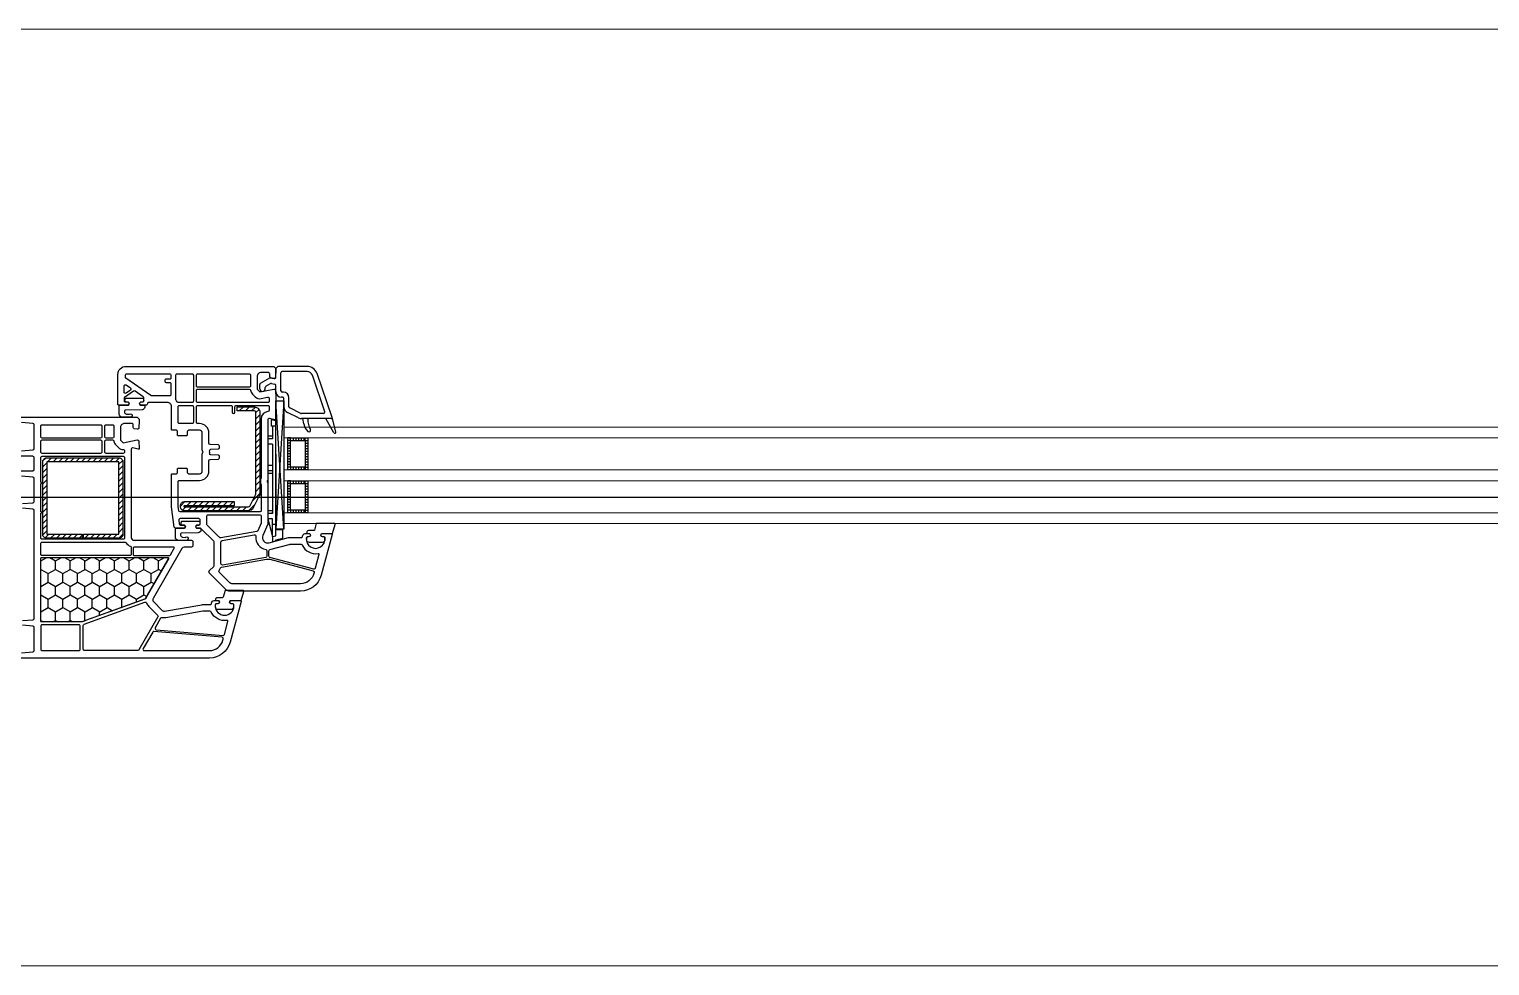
# Model space of a CAD drawing. Header units: millimetres. Extents: x 53645 to 137188, y 78097 to 135533.
# Drawn here: x 115877 to 116423, y 104279 to 104629 of the extents above; entities that cross this region are included whole.
import ezdxf

# ---------------------------------------------------------------- set-up
doc = ezdxf.new("R2010")
doc.units = ezdxf.units.MM
doc.linetypes.add('CONTI', pattern=[0])
doc.linetypes.add('GOST2.303 5', pattern=[24, 20, -1.5, 1, -1.5])
for name, color, linetype in [('axis_dim', 40, 'CONTI'), ('GASKET', 5, 'Continuous'), ('PVC', 7, 'Continuous'), ('STEEL', 5, 'Continuous')]:
    doc.layers.add(name, color=color, linetype=linetype)
doc.layers.add('doors_windows', color=4, linetype='Continuous', lineweight=5)

# ---------------------------------------------------------------- blocks, each defined once
blk = doc.blocks.new('*U60')
at = {"linetype": 'Continuous'}
h = blk.add_hatch(dxfattribs=at)
h.set_pattern_fill('HONEY', color=6, angle=-90, style=0)
h.set_pattern_definition([(270, (2072.309, 52.6428), (-2.74963, -4.7625), [3.175, -6.35]), (150, (2072.309, 52.6428), (-2.74963, 4.7625), [3.175, -6.35]), (210, (2072.309, 52.6428), (-5.49926, -6e-07), [-6.35, 3.175])])
h.paths.add_polyline_path([(1943.93, -37.59, -0.57735), (1943.5, -36.84), (1951.18, -23.53, 0.079163), (1951.58, -22.5, -0.259107), (1951.89, -22.14), (1975.57, -13.52, -0.087489), (1975.74, -13.49), (1990.45, -13.49, -0.414214), (1990.95, -13.99), (1990.95, -37.09, -0.414214), (1990.45, -37.59)])
at = {"color": 1, "linetype": 'Continuous'}
for p, q in [((1904.38, -43.52), (1903.18, -43.85)), ((1904.38, -45.39), (1904.38, -43.52)), ((1903.18, -44.14), (1900.61, -44.82)), ((1900.61, -44.82), (1900.61, -47.87)), ((1900.61, -47.87), (1903.18, -47.87)), ((1904.37, -45.37), (1903.17, -45.65)), ((1903.17, -45.65), (1903.17, -88.61)), ((1903.18, -43.85), (1903.18, -44.14)), ((1904.37, -45.37), (1904.37, -51.97)), ((1906.17, -51.97), (1904.37, -45.37)), ((1904.37, -45.65), (1904.37, -51.97)), ((1903.17, -49.97), (1904.37, -49.97)), ((1903.17, -76.2), (1903.17, -52)), ((1904.37, -51.97), (1906.17, -51.97)), ((1904.37, -53.97), (1904.37, -54.57)), ((1904.37, -53.97), (1906.17, -53.97)), ((1904.37, -79.97), (1904.37, -53.97)), ((1906.17, -82.97), (1906.17, -51.97)), ((1904.37, -54.97), (1906.17, -54.97)), ((1904.37, -68.97), (1906.17, -68.97)), ((1904.37, -69.97), (1906.17, -69.97)), ((1904.37, -71.97), (1906.17, -71.97)), ((1904.37, -79.97), (1906.17, -79.97)), ((1903.17, -86.67), (1904.87, -86.67)), ((1904.37, -81.97), (1906.17, -81.97)), ((1904.37, -86.67), (1904.37, -81.97)), ((1904.37, -82.97), (1906.17, -82.97)), ((1904.87, -89.07), (1904.87, -86.67)), ((1903.17, -88.61), (1904.87, -89.07))]:
    blk.add_line(p, q, dxfattribs=at)
at = {"color": 1, "linetype": 'Continuous', "lineweight": 25}
for p, q in [((1900.19, -48.17), (1903.18, -96.18)), ((1900.19, -96.18), (1903.18, -48.17))]:
    blk.add_line(p, q, dxfattribs=at)
at = {"color": 5}
for p, q in [((1892.21, -55.28), (1892.21, -54.28)), ((1892.71, -55.28), (1892.71, -54.28)), ((1893.71, -55.28), (1893.71, -54.28)), ((1894.71, -55.28), (1894.71, -54.28)), ((1895.71, -55.28), (1895.71, -54.28)), ((1896.71, -55.28), (1896.71, -54.28)), ((1897.71, -55.28), (1897.71, -54.28)), ((1892.21, -55.28), (1891.21, -55.28)), ((1892.21, -56.28), (1891.21, -56.28)), ((1892.21, -57.28), (1891.21, -57.28)), ((1892.21, -58.28), (1891.21, -58.28)), ((1892.21, -59.28), (1891.21, -59.28)), ((1897.71, -55.28), (1898.71, -55.28)), ((1897.71, -56.28), (1898.71, -56.28)), ((1897.71, -57.28), (1898.71, -57.28)), ((1897.71, -58.28), (1898.71, -58.28)), ((1897.71, -59.28), (1898.71, -59.28)), ((1892.21, -60.28), (1891.21, -60.28)), ((1892.21, -61.28), (1891.21, -61.28)), ((1892.21, -62.28), (1891.21, -62.28)), ((1892.21, -63.28), (1891.21, -63.28)), ((1892.21, -64.28), (1891.21, -64.28)), ((1892.21, -65.28), (1891.21, -65.28)), ((1892.21, -65.28), (1891.21, -65.28)), ((1892.21, -65.28), (1892.21, -66.28)), ((1892.71, -66.28), (1892.71, -65.28)), ((1893.71, -66.28), (1893.71, -65.28)), ((1894.71, -66.28), (1894.71, -65.28)), ((1895.71, -66.28), (1895.71, -65.28)), ((1896.71, -66.28), (1896.71, -65.28)), ((1897.71, -60.28), (1898.71, -60.28)), ((1897.71, -61.28), (1898.71, -61.28)), ((1897.71, -62.28), (1898.71, -62.28)), ((1897.71, -63.28), (1898.71, -63.28)), ((1897.71, -64.28), (1898.71, -64.28)), ((1897.71, -65.28), (1898.71, -65.28)), ((1897.71, -65.28), (1898.71, -65.28)), ((1897.71, -65.28), (1897.71, -66.28)), ((1892.21, -66.28), (1891.21, -66.28)), ((1892.21, -71.28), (1892.21, -70.28)), ((1892.71, -71.28), (1892.71, -70.28)), ((1893.71, -71.28), (1893.71, -70.28)), ((1894.71, -71.28), (1894.71, -70.28)), ((1895.71, -71.28), (1895.71, -70.28)), ((1896.71, -71.28), (1896.71, -70.28)), ((1897.71, -66.28), (1898.71, -66.28)), ((1897.71, -71.28), (1897.71, -70.28)), ((1892.21, -71.28), (1891.21, -71.28)), ((1892.21, -72.28), (1891.21, -72.28)), ((1892.21, -73.28), (1891.21, -73.28)), ((1892.21, -74.28), (1891.21, -74.28)), ((1892.21, -75.28), (1891.21, -75.28)), ((1892.21, -76.28), (1891.21, -76.28)), ((1897.71, -71.28), (1898.71, -71.28)), ((1897.71, -72.28), (1898.71, -72.28)), ((1897.71, -73.28), (1898.71, -73.28)), ((1897.71, -74.28), (1898.71, -74.28)), ((1897.71, -75.28), (1898.71, -75.28)), ((1897.71, -76.28), (1898.71, -76.28)), ((1892.21, -77.28), (1891.21, -77.28)), ((1892.21, -78.28), (1891.21, -78.28)), ((1892.21, -79.28), (1891.21, -79.28)), ((1892.21, -80.28), (1891.21, -80.28)), ((1892.21, -81.28), (1891.21, -81.28)), ((1892.21, -81.28), (1891.21, -81.28)), ((1892.21, -81.28), (1892.21, -82.28)), ((1892.71, -82.28), (1892.71, -81.28)), ((1893.71, -82.28), (1893.71, -81.28)), ((1894.71, -82.28), (1894.71, -81.28)), ((1895.71, -82.28), (1895.71, -81.28)), ((1896.71, -82.28), (1896.71, -81.28)), ((1897.71, -77.28), (1898.71, -77.28)), ((1897.71, -78.28), (1898.71, -78.28)), ((1897.71, -79.28), (1898.71, -79.28)), ((1897.71, -80.28), (1898.71, -80.28)), ((1897.71, -81.28), (1898.71, -81.28)), ((1897.71, -81.28), (1898.71, -81.28)), ((1897.71, -81.28), (1897.71, -82.28)), ((1892.21, -82.28), (1891.21, -82.28)), ((1897.71, -82.28), (1898.71, -82.28))]:
    blk.add_line(p, q, dxfattribs=at)
blk.add_lwpolyline([(1943.58, -37.59, -0.57735), (1943.32, -37.14), (1951.96, -22.19, -0.176327), (1952.11, -22.06), (1975.6, -13.51, -0.087489), (1975.7, -13.49), (1990.65, -13.49, -0.414214), (1990.95, -13.79), (1990.95, -37.29, -0.414214), (1990.65, -37.59)], format="xyb", close=True)
at = {"color": 1, "linetype": 'Continuous', "lineweight": 25}
blk.add_lwpolyline([(1900.19, -50.18), (1900.19, -48.17), (1903.18, -48.17), (1903.18, -96.18), (1900.19, -96.18)], close=True, dxfattribs=at)
at = {"color": 5}
for points in [[(1898.71, -66.28), (1891.21, -66.28), (1891.21, -54.28), (1898.71, -54.28)], [(1897.71, -65.28), (1892.21, -65.28), (1892.21, -55.28), (1897.71, -55.28)], [(1898.71, -82.28), (1891.21, -82.28), (1891.21, -70.28), (1898.71, -70.28)], [(1897.71, -81.28), (1892.21, -81.28), (1892.21, -71.28), (1897.71, -71.28)]]:
    blk.add_lwpolyline(points, close=True, dxfattribs=at)
at = {"layer": 'doors_windows', "color": 5}
for points in [[(1378, -50.28), (1900.19, -50.28), (1900.19, -54.28), (1378, -54.28)], [(1378, -66.28), (1900.19, -66.28), (1900.19, -70.28), (1378, -70.28)], [(1378, -82.28), (1900.19, -82.28), (1900.19, -86.28), (1378, -86.28)]]:
    blk.add_lwpolyline(points, close=True, dxfattribs=at)
at = {"layer": 'GASKET'}
for p, q in [((1880.74, -84.5), (1882.18, -89.88)), ((1881.48, -84.2), (1884.47, -89.5)), ((1892.73, -87.48), (1893.08, -89.5))]:
    blk.add_line(p, q, dxfattribs=at)
at = {"layer": 'GASKET', "color": 5, "linetype": 'Continuous'}
for points in [[(1925.03, -22.56, 0.414214), (1925.73, -21.86), (1925.73, -21.76, 0.414214), (1925.43, -21.46), (1924.58, -21.46), (1924.41, -21.16, -0.57735), (1924.93, -20.26), (1925.38, -20.26, 0.414214), (1925.88, -19.76), (1925.88, -19.46, 0.020024), (1925.87, -19.18, 0.390947), (1924.87, -18.26), (1919.89, -18.26, 0.390947), (1918.89, -19.18), (1918.88, -19.46), (1918.88, -19.76, 0.414214), (1919.38, -20.26), (1919.83, -20.26, -0.57735), (1920.35, -21.16), (1920.18, -21.46), (1916.13, -21.46), (1915.12, -24.85, 0.502334), (1915.4, -25.23), (1922.17, -25.23), (1922.9, -22.8, -0.349418), (1923.19, -22.56)], [(1890.93, -47.61, 0.414214), (1891.63, -46.91), (1891.63, -46.81, 0.414214), (1891.33, -46.51), (1890.48, -46.51), (1890.31, -46.21, -0.57735), (1890.83, -45.31), (1891.28, -45.31, 0.414214), (1891.78, -44.81), (1891.78, -44.51, 0.020024), (1891.77, -44.23, 0.390947), (1890.77, -43.31), (1885.79, -43.31, 0.390947), (1884.79, -44.23), (1884.78, -44.51), (1884.78, -44.81, 0.414214), (1885.28, -45.31), (1885.73, -45.31, -0.57735), (1886.25, -46.21), (1886.08, -46.51), (1882.03, -46.51), (1881.02, -49.9, 0.502334), (1881.3, -50.28), (1888.06, -50.28), (1888.8, -47.85, -0.349418), (1889.09, -47.61)], [(1938.05, -49.68, -0.414214), (1938.55, -50.18, -0.054959), (1938.47, -50.94, -0.351258), (1938.27, -51.1), (1931.83, -51.1, -0.351258), (1931.63, -50.94, -0.054959), (1931.55, -50.18, -0.414214), (1932.05, -49.68), (1932.5, -49.68, 0.57735), (1933.02, -48.78), (1932.85, -48.48), (1931.38, -48.48, -0.414214), (1931.18, -48.28), (1931.18, -47.81, -0.407864), (1932.16, -46.81), (1938.37, -46.68, 0.433601), (1938.76, -46.24), (1938.74, -45.92, 0.363714), (1938.01, -45.19), (1937.04, -45.11, 0.169782), (1936.85, -45.16, -1.241435), (1936.4, -43.99), (1939.49, -43.99, -0.414214), (1940.69, -45.19), (1940.69, -48.18, -0.414214), (1940.39, -48.48), (1937.25, -48.48), (1937.08, -48.78, 0.57735), (1937.6, -49.68)], [(1959.04, -95.68, -0.414214), (1959.54, -96.18, -0.054959), (1959.45, -96.94, -0.351258), (1959.26, -97.1), (1952.82, -97.1, -0.351258), (1952.62, -96.94, -0.054959), (1952.54, -96.18, -0.414214), (1953.04, -95.68), (1953.49, -95.68, 0.57735), (1954.01, -94.78), (1953.83, -94.48), (1952.37, -94.48, -0.414214), (1952.17, -94.28), (1952.17, -93.81, -0.407864), (1953.15, -92.81), (1959.36, -92.68, 0.433601), (1959.75, -92.24), (1959.72, -91.92, 0.363714), (1959, -91.19), (1958.03, -91.11, 0.169782), (1957.84, -91.16, -1.241435), (1957.39, -89.99), (1960.48, -89.99, -0.414214), (1961.68, -91.19), (1961.68, -94.18, -0.414214), (1961.38, -94.48), (1958.24, -94.48), (1958.07, -94.78, 0.57735), (1958.59, -95.68)]]:
    blk.add_lwpolyline(points, format="xyb", close=True, dxfattribs=at)
at = {"layer": 'GASKET'}
for centre, radius, start, end in [((1881.13, -84.4), 0.4, 29.4867, 195), ((1890.77, -85.1), 0.6, 47.514, 209.42), ((1883.28, -89.32), 8, 0, 29.42), ((1887.8, -88.34), 5, 10, 47.514)]:
    blk.add_arc(centre, radius, start, end, dxfattribs=at)
at = {"layer": 'PVC'}
for p, q in [((1882.17, -89.8), (1882.17, -89.8)), ((1882.19, -89.9), (1887.75, -106.29)), ((1882.47, -89.5), (1893.62, -89.5)), ((1884.93, -92.06), (1889.55, -105.68)), ((1885.4, -91.4), (1893.62, -91.4)), ((1891.28, -89.32), (1891.28, -89.5)), ((1893.84, -91.45), (1897.99, -93.47)), ((1894.67, -89.74), (1898.82, -91.76)), ((1898.27, -93.92), (1898.27, -97.3)), ((1900.17, -93.92), (1900.17, -97)), ((1900.67, -97.5), (1901.07, -97.5)), ((1900.37, -99.4), (1900.77, -99.4)), ((1901.27, -99.9), (1901.27, -106.6)), ((1903.17, -99.6), (1903.17, -101.91)), ((1904.82, -102.62), (1903.59, -102.4)), ((1906.92, -101.55), (1905.16, -102.56)), ((1908.92, -102.7), (1905.37, -104.75)), ((1907.17, -100.65), (1907.17, -101.11)), ((1909.17, -100.65), (1909.17, -102.27)), ((1891.45, -107.1), (1900.77, -107.1)), ((1891.54, -109), (1902.42, -109)), ((1902.42, -109), (1903.17, -108.25)), ((1903.17, -104.96), (1903.17, -108.25)), ((1905.37, -104.75), (1903.76, -104.47))]:
    blk.add_line(p, q, dxfattribs=at)
for points in [[(1998.14, -2), (1993.93, -2.37, 0.388879), (1993.47, -2.87), (1993.47, -11.46, 0.388879), (1993.93, -11.96), (1997.85, -12.3, 0.700208)], [(1997.85, -14), (1993.93, -14.34, 0.388879), (1993.47, -14.84), (1993.47, -55.16, 0.388879), (1993.93, -55.66), (1997.85, -56, 0.700208)], [(1997.85, -57.7), (1993.93, -58.04, 0.388879), (1993.47, -58.54), (1993.47, -67.13, 0.388879), (1993.93, -67.63), (1998.14, -68, 0.700208)], [(1999.67, -70), (1993.97, -70, 0.414214), (1993.47, -70.5), (1993.47, -74.9, 0.414214), (1993.97, -75.4), (1999.67, -75.4, -0.414214)], [(1998.14, -77.4), (1993.93, -77.77, 0.388879), (1993.47, -78.27), (1993.47, -87.13, 0.388879), (1993.93, -87.63), (1998.14, -88, 0.700208)], [(1999.67, -90), (1954.92, -90), (1954.17, -89.25), (1954.17, -88.75), (1954.36, -85.97, -0.446275), (1954.94, -85.51), (1956.06, -85.7, -0.36397), (1956.47, -86.2), (1956.47, -87.2, 0.414214), (1956.97, -87.7), (1959.67, -87.7, 0.414214), (1961.17, -86.2), (1961.17, -81.43), (1960.17, -80.43), (1954.95, -81.49, -0.454146), (1954.35, -81.03), (1954.17, -78.32, -0.51393), (1954.55, -78.01), (1956.54, -78.54, 0.493145), (1957.17, -78.06), (1957.17, -45, 0.414214), (1956.17, -44), (1934.67, -44, -0.414214), (1934.17, -43.5), (1934.17, -42, -0.414214), (1934.67, -41.5), (1937.37, -41.5, 0.267949), (1938.24, -41), (1949.04, -22.29, 0.339454), (1948.88, -21.09), (1945.59, -17.8, 0.245592), (1944.71, -17.52), (1930.87, -19.95, -0.043661), (1930.35, -20), (1927.67, -20, 0.414214), (1927.17, -20.5, -0.414214), (1926.17, -21.5), (1924.53, -21.5), (1924.35, -21.2, -0.57735), (1924.87, -20.3), (1925.32, -20.3, 0.414214), (1925.82, -19.8), (1925.82, -19.5, 1), (1918.82, -19.5), (1918.82, -19.8, 0.414214), (1919.32, -20.3), (1919.77, -20.3, -0.57735), (1920.29, -21.2), (1920.12, -21.5), (1916.47, -21.5, -0.493145), (1916.18, -21.12), (1920.25, -5.93, -0.339454), (1927.98, 0), (1999.67, 0, -0.414214)]]:
    blk.add_lwpolyline(points, format="xyb", dxfattribs=at)
for points in [[(1952.31, -2.8), (1927.98, -2.8, 0.339454), (1922.96, -6.65), (1922.83, -7.12, 0.466308), (1923.27, -7.75), (1948.7, -9.97, 0.291473), (1949.18, -9.72), (1952.74, -3.55, 0.57735)], [(1974.62, -2.8, -0.414214), (1975.12, -3.3), (1975.12, -12.18, -0.315299), (1974.79, -12.65), (1952.11, -20.91, -0.415199), (1951.47, -20.61, 0.110369), (1950.65, -19.32), (1947.28, -15.95, -0.339454), (1947.2, -15.35), (1954.3, -3.05, -0.267949), (1954.73, -2.8)], [(1976.22, -3.3), (1976.22, -11.9, 0.414214), (1976.72, -12.4), (1990.47, -12.4, 0.414214), (1990.97, -11.9), (1990.97, -3.3, 0.414214), (1990.47, -2.8), (1976.72, -2.8, 0.414214)], [(1947.85, -10.6), (1922.91, -8.42, 0.36397), (1922.39, -8.79), (1921.07, -13.7, 0.546119), (1921.41, -14.08, -0.339137), (1927.32, -17.21, 0.293253), (1927.78, -17.5), (1930.4, -17.5), (1944.27, -15.05, -0.100742), (1945.67, -15.09, 0.329802), (1946.21, -14.85), (1948.24, -11.35, 0.548619)], [(1975.67, -13.5), (1990.47, -13.5, -0.414214), (1990.97, -14), (1990.97, -37.1, -0.414214), (1990.47, -37.6), (1943.95, -37.6, -0.57735), (1943.52, -36.85), (1951.2, -23.54, 0.079163), (1951.6, -22.51, -0.259107), (1951.92, -22.15)], [(1955.97, -38.3), (1942.97, -38.3, 0.267949), (1942.54, -38.55), (1941.1, -41.05, 0.57735), (1941.36, -41.5), (1955.97, -41.5, 0.414214), (1956.47, -41), (1956.47, -38.8, 0.414214)], [(1990.47, -38.3, -0.414214), (1990.97, -38.8), (1990.97, -42.8, -0.414214), (1990.47, -43.3), (1959.51, -43.3, -0.252264), (1959.1, -43.08, 0.152167), (1957.49, -41.76, -0.305615), (1957.17, -41.29), (1957.17, -38.8, -0.414214), (1957.67, -38.3)], [(1990.47, -44.4, -0.414214), (1990.97, -44.9), (1990.97, -54.1, 1), (1990.97, -54.7), (1990.97, -65.1, 1), (1990.97, -65.7), (1990.97, -74.9, -0.414214), (1990.47, -75.4), (1960.17, -75.4, -0.414214), (1959.67, -74.9), (1959.67, -44.9, -0.414214), (1960.17, -44.4)], [(1966.57, -76.5, -0.414214), (1967.07, -77), (1967.07, -81, -0.414214), (1966.57, -81.5), (1964.14, -81.5, -0.372896), (1963.65, -81.07, 0.161969), (1962.94, -79.66), (1961.94, -78.66, 0.198912), (1960.17, -77.93, -0.414214), (1959.67, -77.43), (1959.67, -77, -0.414214), (1960.17, -76.5)], [(1990.47, -76.5, -0.414214), (1990.97, -77), (1990.97, -81, -0.414214), (1990.47, -81.5), (1968.67, -81.5, -0.414214), (1968.17, -81), (1968.17, -77, -0.414214), (1968.67, -76.5)], [(1966.57, -82.2, -0.414214), (1967.07, -82.7), (1967.07, -86.7, -0.414214), (1966.57, -87.2), (1964.17, -87.2, -0.414214), (1963.67, -86.7), (1963.67, -82.7, -0.414214), (1964.17, -82.2)], [(1990.47, -82.2, -0.414214), (1990.97, -82.7), (1990.97, -86.7, -0.414214), (1990.47, -87.2), (1968.67, -87.2, -0.414214), (1968.17, -86.7), (1968.17, -82.7, -0.414214), (1968.67, -82.2)]]:
    blk.add_lwpolyline(points, format="xyb", close=True, dxfattribs=at)
at = {"layer": 'PVC', "linetype": 'Continuous', "lineweight": 25}
for points in [[(1903.92, -109), (1903.17, -108.25), (1903.17, -107.75), (1903.36, -104.97, -0.446275), (1903.94, -104.51), (1905.06, -104.7, -0.36397), (1905.47, -105.2), (1905.47, -106.2, 0.414214), (1905.97, -106.7), (1908.67, -106.7, 0.414214), (1910.17, -105.2), (1910.17, -100.43), (1909.17, -99.43), (1903.95, -100.49, -0.454146), (1903.35, -100.03), (1903.18, -97.41, -0.016582), (1903.17, -97.21), (1903.17, -89.3, -0.493145), (1903.55, -89.01), (1905.54, -89.54, 0.493145), (1906.17, -89.06), (1906.17, -66.71, -0.201513), (1906.32, -66.36, 0.420084), (1906.32, -65.64, -0.201513), (1906.17, -65.29), (1906.17, -50), (1908.01, -45.8, 0.628383), (1905.66, -43.07), (1898.45, -45), (1893.67, -45, 0.414214), (1893.17, -45.5, -0.414214), (1892.17, -46.5), (1890.53, -46.5), (1890.35, -46.2, -0.57735), (1890.87, -45.3), (1891.31, -45.3, 0.38517), (1891.81, -44.85, 1.105542), (1884.84, -44.85, 0.38517), (1885.34, -45.3), (1885.77, -45.3, -0.57735), (1886.29, -46.2), (1886.12, -46.5), (1882.47, -46.5, -0.493145), (1882.18, -46.12), (1886.25, -30.93, -0.339454), (1893.98, -25), (1920.76, -25, -0.198912), (1921.47, -25.29), (1928.03, -31.85, -0.414214), (1928.03, -32.56), (1926.32, -34.27, 0.198912), (1926.17, -34.62), (1926.17, -43.29, 0.198912), (1926.32, -43.65), (1931.03, -48.35, 0.198912), (1931.38, -48.5), (1932.82, -48.5), (1932.99, -48.8, -0.57735), (1932.47, -49.7), (1931.97, -49.7, 0.414214), (1931.47, -50.2), (1931.47, -51.6, 0.414214), (1931.97, -52.1), (1938.96, -52.1, 0.455633), (1939.46, -51.53), (1939.26, -50.13, 0.373972), (1938.77, -49.7), (1937.57, -49.7, -0.57735), (1937.05, -48.8), (1937.23, -48.5), (1940.61, -48.5, -0.373885), (1941.11, -48.93), (1942.17, -56.5), (1942.17, -68.6, -0.414214), (1941.87, -68.9), (1940.27, -68.9, 0.414214), (1939.97, -69.2), (1939.97, -70.6, -0.414214), (1939.67, -70.9), (1936.57, -70.9, -0.414214), (1936.27, -70.6), (1936.27, -69.4, 0.414214), (1935.77, -68.9), (1931.67, -68.9, 0.414214), (1930.67, -69.9), (1930.67, -76.29, -0.201513), (1930.52, -76.64, 0.420084), (1930.52, -77.36, -0.201513), (1930.67, -77.71), (1930.67, -84.1, 0.414214), (1931.67, -85.1), (1935.77, -85.1, 0.414214), (1936.27, -84.6), (1936.27, -83.4, -0.414214), (1936.57, -83.1), (1939.67, -83.1, -0.414214), (1939.97, -83.4), (1939.97, -84.8, 0.414214), (1940.27, -85.1), (1941.87, -85.1, -0.414214), (1942.17, -85.4), (1942.17, -94, 0.414214), (1943.67, -95.5), (1950.67, -95.5, 0.414214), (1951.17, -95, -0.414214), (1951.67, -94.5), (1953.82, -94.5), (1953.99, -94.8, -0.57735), (1953.47, -95.7), (1952.97, -95.7, 0.414214), (1952.47, -96.2), (1952.47, -97.17, 0.244698), (1952.69, -97.58), (1955.74, -99.72, 0.315299), (1956.31, -99.72), (1959.66, -97.37, 0.244698), (1959.87, -96.96), (1959.87, -96.2, 0.414214), (1959.37, -95.7), (1958.57, -95.7, -0.57735), (1958.05, -94.8), (1958.23, -94.5), (1961.87, -94.5, -0.414214), (1962.17, -94.8), (1962.17, -106, -0.414214), (1959.17, -109)], [(1906.69, -36.95, -0.109518), (1905.4, -36.9), (1889.23, -32.57, -0.414214), (1888.88, -31.95), (1888.96, -31.65, -0.339454), (1893.98, -27.8), (1919.6, -27.8, -0.198912), (1920.31, -28.09), (1924.29, -32.08, -0.382222), (1924.33, -32.75, 0.088112), (1923.83, -33.67, -0.274835), (1923.44, -34)], [(1893.78, -42.5, -0.293253), (1893.32, -42.21, 0.339137), (1887.41, -39.08, -0.546119), (1887.07, -38.7), (1888.44, -33.6, -0.414214), (1889.05, -33.24), (1905.45, -37.64, -0.339454), (1905.82, -38.12), (1905.82, -40.05, -0.339454), (1905.45, -40.53), (1898.18, -42.48, -0.065543), (1898.05, -42.5)], [(1911.23, -46.01, -0.498043), (1910.65, -45.46, 0.394481), (1906.94, -40.57, -0.365019), (1906.52, -40.07), (1906.52, -38.12, -0.36397), (1906.94, -37.62), (1923.09, -34.77, -0.466308), (1923.67, -35.27), (1923.67, -43.39, -0.36397), (1923.26, -43.89)], [(1909.17, -53.5, -0.414214), (1908.67, -53), (1908.67, -50.63, -0.103244), (1908.71, -50.43), (1909.96, -47.58, -0.251284), (1910.33, -47.28), (1923.79, -44.91, -0.28183), (1924.28, -45.1, 0.034736), (1924.55, -45.41), (1928.83, -49.69, -0.198912), (1928.97, -50.04), (1928.97, -53, -0.414214), (1928.47, -53.5)], [(1919.97, -94.4, -0.414214), (1919.47, -93.9), (1919.47, -91.9, 1), (1918.47, -91.9), (1918.47, -93.9, -0.414214), (1917.97, -94.4), (1906.17, -94.4, -0.414214), (1905.67, -93.9), (1905.67, -92.61, -0.387795), (1906.13, -92.11, 0.387795), (1908.67, -89.32), (1908.67, -67.31, 0.229416), (1908.67, -64.69), (1908.67, -55.1, -0.414214), (1909.17, -54.6), (1938.95, -54.6, -0.373972), (1939.44, -55.03), (1939.67, -56.64, -0.034844), (1939.67, -56.71), (1939.67, -65.9, -0.414214), (1939.17, -66.4), (1931.67, -66.4, 0.414214), (1928.17, -69.9), (1928.17, -73.72, -0.39896), (1927.7, -74.22), (1924.65, -74.38, 0.39896), (1924.17, -74.87), (1924.17, -75.31, 0.39896), (1924.65, -75.8), (1927.44, -75.95, -0.442836), (1927.91, -76.52, 0.074681), (1927.91, -77.48, -0.442836), (1927.44, -78.05), (1924.65, -78.2, 0.39896), (1924.17, -78.69), (1924.17, -79.13, 0.39896), (1924.65, -79.62), (1927.7, -79.78, -0.39896), (1928.17, -80.28), (1928.17, -84.1, 0.414214), (1931.67, -87.6), (1932.37, -87.6, -0.414214), (1932.87, -88.1), (1932.87, -93.9, -0.414214), (1932.37, -94.4)], [(1934.47, -94.4, -0.414214), (1933.97, -93.9), (1933.97, -88.1, -0.414214), (1934.47, -87.6), (1939.17, -87.6, -0.414214), (1939.67, -88.1), (1939.67, -93.9, -0.414214), (1939.17, -94.4)], [(1913.14, -100.5, -0.372896), (1912.65, -100.07, 0.161969), (1911.94, -98.66), (1910.94, -97.66, 0.251647), (1908.67, -96.98), (1906.27, -97.47, -0.4743), (1905.67, -96.98), (1905.67, -96, -0.414214), (1906.17, -95.5), (1932.37, -95.5, -0.414214), (1932.87, -96), (1932.87, -100, -0.414214), (1932.37, -100.5)], [(1934.47, -106.2, -0.414214), (1933.97, -105.7), (1933.97, -96, -0.414214), (1934.47, -95.5), (1939.64, -95.5, -0.284915), (1940.09, -95.78, 0.045769), (1940.47, -96.4, -0.162278), (1940.57, -96.7), (1940.57, -105.7, -0.414214), (1940.07, -106.2)], [(1942.87, -106.2, -0.414214), (1942.37, -105.7), (1942.37, -104.7, -0.414214), (1942.87, -104.2), (1944.17, -104.2, 0.414214), (1944.67, -103.7), (1944.67, -103.5, 0.414214), (1944.17, -103), (1942.87, -103, -0.414214), (1942.37, -102.5), (1942.37, -98.49, -0.436376), (1942.91, -97.99, 0.01877), (1943.17, -98), (1949.64, -98, -0.153915), (1949.93, -98.09), (1959.16, -104.56, -0.244698), (1959.37, -104.97), (1959.37, -105.7, -0.414214), (1958.87, -106.2)], [(1913.17, -106.2, -0.414214), (1912.67, -105.7), (1912.67, -101.7, -0.414214), (1913.17, -101.2), (1932.37, -101.2, -0.414214), (1932.87, -101.7), (1932.87, -105.7, -0.414214), (1932.37, -106.2)], [(1957.48, -100.94, -0.520567), (1957.48, -100.12), (1959.09, -98.99, -0.606815), (1959.87, -99.4), (1959.87, -101.65, -0.606815), (1959.09, -102.06)]]:
    blk.add_lwpolyline(points, format="xyb", close=True, dxfattribs=at)
at = {"layer": 'PVC'}
for centre, radius, start, end in [((1882.47, -89.8), 0.3, 90, 198.7481), ((1885.4, -91.9), 0.5, 90, 198.7481), ((1893.62, -91.9), 2.4, 64.0795, 90), ((1893.62, -91.9), 0.5, 64.0795, 90), ((1897.77, -93.92), 2.4, 0, 64.0795), ((1897.77, -93.92), 0.5, 0, 64.0795), ((1900.37, -97.3), 2.1, 180, 270), ((1900.67, -97), 0.5, 180, 270), ((1901.07, -99.6), 2.1, 0, 90), ((1900.77, -99.9), 0.5, 0, 90), ((1903.67, -101.91), 0.5, 180, 260), ((1904.91, -102.13), 0.5, 260, 300), ((1906.67, -101.11), 0.5, 300, 0), ((1908.17, -100.65), 1, 0, 180), ((1908.67, -102.27), 0.5, 300, 0), ((1891.54, -105), 4, 198.7481, 270), ((1891.54, -105), 2.1, 198.7481, 270), ((1900.77, -106.6), 0.5, 270, 0), ((1903.67, -104.96), 0.5, 80, 180)]:
    blk.add_arc(centre, radius, start, end, dxfattribs=at)
at = {"layer": 'STEEL', "color": 5, "linetype": 'Continuous'}
for p, q in [((1961.83, -44.8), (1960.27, -46.36)), ((1961.77, -46.98), (1960.27, -48.48)), ((1961.77, -49.1), (1960.27, -50.6)), ((1963.95, -44.8), (1962.45, -46.3)), ((1966.07, -44.8), (1964.57, -46.3)), ((1968.19, -44.8), (1966.69, -46.3)), ((1970.31, -44.8), (1968.81, -46.3)), ((1972.44, -44.8), (1970.94, -46.3)), ((1974.56, -44.8), (1973.06, -46.3)), ((1976.68, -44.8), (1975.52, -45.95)), ((1978.8, -44.8), (1977.3, -46.3)), ((1980.92, -44.8), (1979.42, -46.3)), ((1983.04, -44.8), (1981.54, -46.3)), ((1985.16, -44.8), (1983.66, -46.3)), ((1987.29, -44.8), (1985.79, -46.3)), ((1989.31, -44.9), (1987.91, -46.3)), ((1990.25, -46.07), (1988.77, -47.55)), ((1990.27, -48.17), (1988.77, -49.67)), ((1961.77, -51.22), (1960.27, -52.72)), ((1961.77, -53.34), (1960.27, -54.84)), ((1990.27, -50.3), (1988.77, -51.8)), ((1990.27, -52.42), (1988.77, -53.92)), ((1990.27, -54.54), (1988.77, -56.04)), ((1912, -58.68), (1909.15, -61.53)), ((1913.39, -55.03), (1910.91, -57.51)), ((1915.65, -55.03), (1914.15, -56.53)), ((1917.92, -55.03), (1916.42, -56.53)), ((1920.18, -55.03), (1918.68, -56.53)), ((1920.6, -56.87), (1919.02, -58.45)), ((1922.44, -55.03), (1920.94, -56.53)), ((1922.86, -56.87), (1921.28, -58.45)), ((1924.71, -55.03), (1923.21, -56.53)), ((1925.12, -56.87), (1923.54, -58.45)), ((1926.97, -55.03), (1925.47, -56.53)), ((1927.39, -56.87), (1925.81, -58.45)), ((1929.23, -55.03), (1927.73, -56.53)), ((1929.65, -56.87), (1928.07, -58.45)), ((1931.49, -55.03), (1929.99, -56.53)), ((1931.91, -56.87), (1930.33, -58.45)), ((1933.76, -55.03), (1932.26, -56.53)), ((1934.17, -56.87), (1932.59, -58.45)), ((1936.02, -55.03), (1934.52, -56.53)), ((1936.44, -56.87), (1934.86, -58.45)), ((1938.07, -55.24), (1936.78, -56.53)), ((1938.8, -56.78), (1937.12, -58.45)), ((1961.77, -55.46), (1960.27, -56.96)), ((1961.77, -57.58), (1960.27, -59.08)), ((1961.77, -59.7), (1960.27, -61.2)), ((1990.27, -56.66), (1988.77, -58.16)), ((1990.27, -58.78), (1988.77, -60.28)), ((1910.65, -62.3), (1909.15, -63.8)), ((1910.65, -64.56), (1909.15, -66.06)), ((1961.77, -61.83), (1960.27, -63.33)), ((1961.77, -63.95), (1960.27, -65.45)), ((1990.27, -60.9), (1988.77, -62.4)), ((1990.27, -63.02), (1988.77, -64.52)), ((1990.27, -65.15), (1988.77, -66.65)), ((1910.65, -66.82), (1909.15, -68.32)), ((1910.65, -69.08), (1909.15, -70.58)), ((1961.77, -66.07), (1960.27, -67.57)), ((1961.77, -68.19), (1960.27, -69.69)), ((1961.77, -70.31), (1960.27, -71.81)), ((1990.27, -67.27), (1988.77, -68.77)), ((1990.27, -69.39), (1988.77, -70.89)), ((1910.65, -71.35), (1909.15, -72.85)), ((1910.65, -73.61), (1909.15, -75.11)), ((1910.65, -75.87), (1909.15, -77.37)), ((1961.77, -72.43), (1960.37, -73.83)), ((1963.03, -73.3), (1961.54, -74.78)), ((1965.15, -73.3), (1963.65, -74.8)), ((1967.27, -73.3), (1965.77, -74.8)), ((1969.39, -73.3), (1967.89, -74.8)), ((1971.51, -73.3), (1970.01, -74.8)), ((1973.63, -73.3), (1972.13, -74.8)), ((1975.76, -73.3), (1974.26, -74.8)), ((1977.88, -73.3), (1976.38, -74.8)), ((1980, -73.3), (1978.5, -74.8)), ((1982.12, -73.3), (1980.62, -74.8)), ((1984.24, -73.3), (1982.74, -74.8)), ((1986.36, -73.3), (1984.86, -74.8)), ((1988.48, -73.3), (1986.98, -74.8)), ((1990.27, -71.51), (1988.77, -73.01)), ((1990.22, -73.68), (1989.15, -74.75)), ((1910.65, -78.13), (1909.15, -79.63)), ((1910.65, -80.4), (1909.15, -81.9)), ((1910.65, -82.66), (1909.15, -84.16)), ((1910.65, -84.92), (1909.15, -86.42)), ((1910.65, -87.19), (1909.15, -88.69)), ((1910.65, -89.45), (1909.15, -90.95)), ((1910.65, -91.71), (1909.46, -92.9)), ((1912.3, -92.33), (1910.82, -93.8)), ((1914.56, -92.33), (1913.06, -93.83)), ((1916.82, -92.33), (1915.32, -93.83)), ((1917.65, -93.76), (1917.58, -93.83))]:
    blk.add_line(p, q, dxfattribs=at)
blk.add_lwpolyline([(1975.52, -46.3), (1975.52, -44.8), (1988.77, -44.8, -0.414214), (1990.27, -46.3), (1990.27, -73.3, -0.414214), (1988.77, -74.8), (1961.77, -74.8, -0.414214), (1960.27, -73.3), (1960.27, -46.3, -0.414214), (1961.77, -44.8), (1975.02, -44.8), (1975.02, -46.3), (1961.77, -46.3), (1961.77, -73.3), (1988.77, -73.3), (1988.77, -46.3)], format="xyb", close=True, dxfattribs=at)
at = {"layer": 'STEEL', "linetype": 'Continuous'}
blk.add_lwpolyline([(1909.15, -91.83), (1909.15, -61.5, -0.116434), (1909.36, -60.61), (1911.6, -56.13, -0.284079), (1913.39, -55.03), (1937.3, -55.03, -0.414214), (1938.8, -56.53), (1938.8, -56.95, -0.414214), (1937.3, -58.45), (1918.8, -58.45), (1918.8, -56.87), (1937.39, -56.87, 0.940252), (1937.41, -56.53), (1913.51, -56.53, 0.228035), (1912.94, -56.81), (1910.7, -61.28, 0.116434), (1910.65, -61.5), (1910.65, -91.83, 0.414214), (1911.15, -92.33), (1917.65, -92.33), (1917.65, -93.83), (1911.15, -93.83, -0.414214)], format="xyb", close=True, dxfattribs=at)

msp = doc.modelspace()

# ---------------------------------------------------------------- linework, layer by layer
at = {"layer": 'axis_dim', "linetype": 'GOST2.303 5', "lineweight": 25, "ltscale": 100}
msp.add_lwpolyline([(127181.85, 104453.94), (108766.7, 104453.94)], dxfattribs=at)
at = {"layer": 'doors_windows', "lineweight": 20, "ltscale": 50}
msp.add_lwpolyline([(115872.32, 104628.94), (117872.32, 104628.94), (117872.32, 104278.94), (115872.32, 104278.94)], close=True, dxfattribs=at)

# ---------------------------------------------------------------- block references
at = {"ltscale": 100, "rotation": 180}
msp.add_blockref('*U60', (117872.32, 104393.94), dxfattribs=at)

doc.saveas('drawing.dxf')
